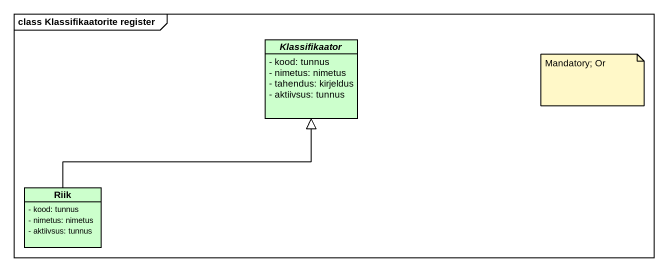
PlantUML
@startuml
mainframe class Klassifikaatorite register
hide circle
hide empty members
skinparam classAttributeIconSize 0
abstract class Klassifikaator #CCFFCC {
  - kood: tunnus
  - nimetus: nimetus
  - tahendus: kirjeldus
  - aktiivsus: tunnus
}
class Riik #CCFFCC {
  - kood: tunnus
  - nimetus: nimetus
  - aktiivsus: tunnus
}
Riik -right-|> Klassifikaator
note as N1
  Mandatory; Or
end note
@enduml
